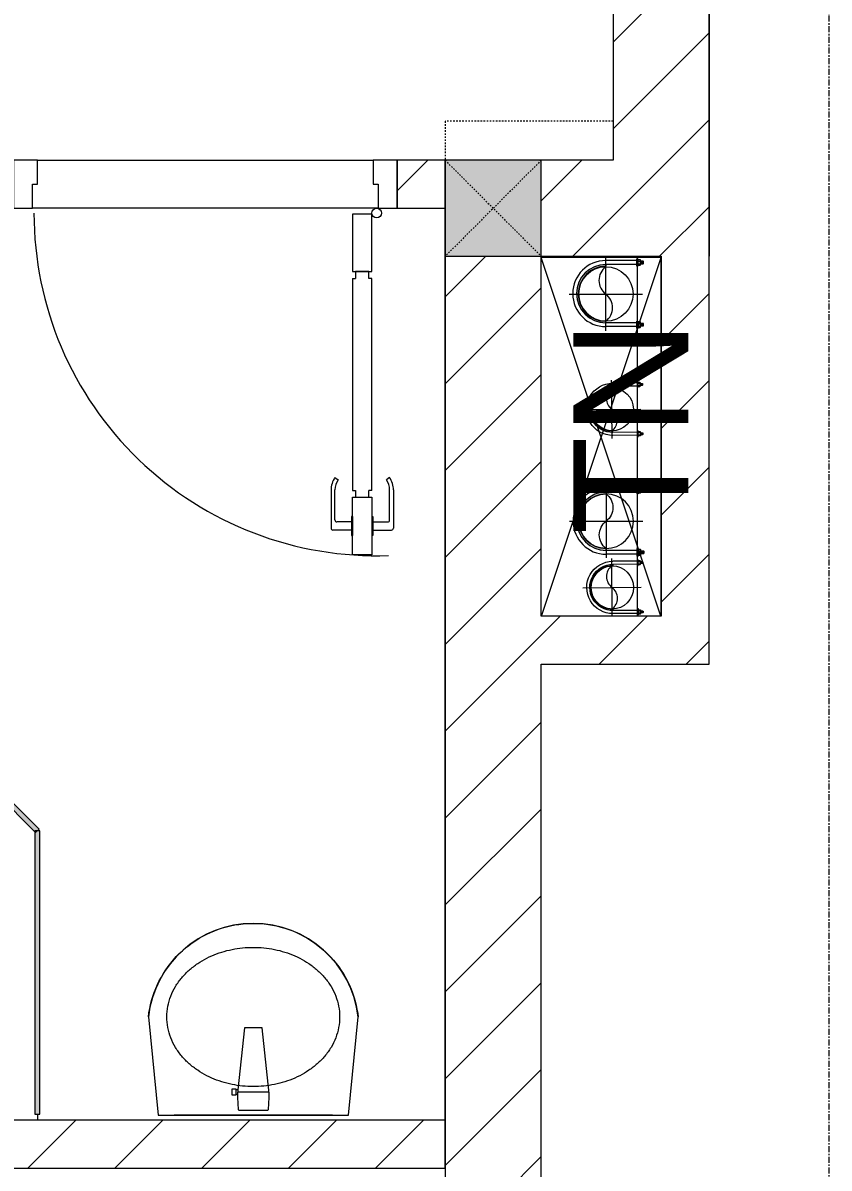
# Model space of a CAD drawing. Header units: millimetres. Extents: x 1591 to 240306, y -15958 to 82755.
# Drawn here: x 51974 to 53654, y 64837 to 67223 of the extents above; entities that cross this region are included whole.
import ezdxf

# ---------------------------------------------------------------- set-up
doc = ezdxf.new("R2010")
doc.units = ezdxf.units.MM
for name, pattern in [('Dash', [6, 3, -3]), ('Dash 1_8_', [6.35, 3.175, -3.175]), ('Grid Line', [22.225, 12.7, -3.175, 3.175, -3.175]), ('IMPORT-CENTER _2_', [40.64, 25.4, -5.08, 5.08, -5.08])]:
    doc.linetypes.add(name, pattern=pattern)
for name, color, linetype, lineweight in [('0-1', 7, 'Continuous', 5), ('0-2', 250, 'Continuous', 9), ('A-AREA', 32, 'Dash 1_8_', 9), ('A-DETL-GENF-1', 9, 'Continuous', 9), ('A-DOOR-1', 254, 'Continuous', 9), ('A-DOOR-2', 9, 'Continuous', 9), ('A-FLOR', 192, 'Continuous', 9), ('A-FLOR-1', 250, 'Continuous', 9), ('A-FLOR-2', 9, 'Continuous', 9), ('A-GLAZ-CURT', 52, 'Continuous', 9), ('A-GLAZ-CURT-1', 254, 'Continuous', 9), ('A-GLAZ-CURT-2', 9, 'Continuous', 9), ('A-WALL-1', 253, 'Continuous', 18), ('A-WALL-2', 9, 'Continuous', 9), ('A-WALL-3', 113, 'Continuous', 18), ('A-WALL-PATT-1', 10, 'Continuous', 9), ('A-WALL-PATT-2', 111, 'Continuous', 9), ('G-ANNO-TEXT-1', 7, 'Continuous', 9), ('G-IMPT-2', 8, 'IMPORT-CENTER _2_', 9), ('G-IMPT-3', 8, 'Continuous', 9), ('M-EQPM', 50, 'Continuous', 9), ('P-SANR-FIXT-1', 254, 'Continuous', 9), ('S-COLS', 52, 'Continuous', 9), ('S-COLS-5', 52, 'Continuous', 18), ('S-COLS-HDLN', 52, 'Dash', 9), ('S-GRID-1', 1, 'Grid Line', 9)]:
    doc.layers.add(name, color=color, linetype=linetype, lineweight=lineweight)
doc.styles.add('Arial_8', font='arial_0.ttf', dxfattribs={"height": 240})
pattern_1 = [(45, (0, 0), (-90.50967, 90.50967), [])]
pattern_2 = [(45, (11001.35, 0), (-90.50967, 90.50967), [])]

# ---------------------------------------------------------------- blocks, each defined once
blk = doc.blocks.new('NCV_TKTC_KET CAU_rvt-1-TKCS_MB TẦNG 3-4')
at = {"layer": 'A-FLOR-1'}
for p, q in [((42052.7, 66734.9), (42302.6, 66734.9)), ((42052.7, 65986.9), (42052.7, 66734.9))]:
    blk.add_line(p, q, dxfattribs=at)
blk = doc.blocks.new('DOOR_CW_01 CANH MO-PANEL KINH - DIG_02-800x2200-CỬA NHÔM KÍNH-V105-TKCS_MB TẦNG 3-4')
at = {"layer": 'A-DETL-GENF-1'}
for p, q in [((-347, 772), (-307, 772)), ((-347, 652), (-347, 772)), ((-307, 772), (-307, 652)), ((-392, 637), (-392, 716.5)), ((-349, 720.5), (-388, 720.5)), ((-349, 731.8), (-347, 731.8)), ((-349, 692.2), (-349, 731.8)), ((-347, 692.2), (-347, 731.8)), ((-307, 692.2), (-307, 731.8)), ((-305, 731.8), (-307, 731.8)), ((-305, 692.2), (-305, 731.8)), ((-305, 720.5), (-266, 720.5)), ((-262, 637), (-262, 716.5)), ((-384, 699.5), (-384, 637)), ((-349, 703.5), (-380, 703.5)), ((-347, 692.2), (-349, 692.2)), ((-307, 692.2), (-305, 692.2)), ((-305, 703.5), (-274, 703.5)), ((-270, 699.5), (-270, 637)), ((-307, 652), (-347, 652)), ((-313, 652), (-341, 652)), ((-341, 652), (-341, 638)), ((-313, 638), (-313, 652)), ((-347, 638), (-341, 638)), ((-347, 638), (-347, 196)), ((-307, 638), (-313, 638)), ((-307, 196), (-307, 638)), ((-383.9, 611.2), (-377.3, 615.8)), ((-270.1, 611.2), (-276.7, 615.8)), ((-347, 196), (-341, 196)), ((-341, 196), (-341, 182)), ((-307, 196), (-313, 196)), ((-313, 182), (-313, 196)), ((-307, 182), (-347, 182)), ((-347, 182), (-347, 62)), ((-341, 182), (-313, 182)), ((-307, 62), (-307, 182)), ((-347, 62), (-307, 62))]:
    blk.add_line(p, q, dxfattribs=at)
blk.add_circle((-357, 60), 10, dxfattribs=at)
for centre, radius, start, end in [((-357, 60), 714, 360, 92), ((-388, 716.5), 4, 90, 180), ((-266, 716.5), 4, 0, 90), ((-380, 699.5), 4, 90, 180), ((-274, 699.5), 4, 0, 90), ((-347, 637), 45, 180, 215), ((-347, 637), 37, 180, 215), ((-307, 637), 37, 325, 0), ((-307, 637), 45, 325, 0)]:
    blk.add_arc(centre, radius, start, end, dxfattribs=at)
at = {"layer": 'A-DOOR-2'}
for p, q in [((-360, 50), (-400, 50)), ((-400, 50), (-400, -50)), ((-360, 0), (-360, 50)), ((-357, 50), (-332, 50)), ((400, 50), (360, 50)), ((360, 50), (360, 0)), ((400, -50), (400, 50)), ((-350, 0), (-360, 0)), ((-350, -50), (-350, 0)), ((360, 0), (350, 0)), ((350, 0), (350, -50)), ((-400, -50), (-350, -50)), ((350, -50), (400, -50))]:
    blk.add_line(p, q, dxfattribs=at)
blk = doc.blocks.new('bonruatreo - Chậu rửa-V107-TKCS_MB TẦNG 3-4')
at = {"layer": 'P-SANR-FIXT-1'}
for p, q in [((-218.6, 205), (-198.4, 0)), ((198.4, 0), (218.6, 205)), ((-18.5, 182.5), (-32.2, 52.9)), ((18.5, 182.5), (-18.5, 182.5)), ((33, 45.4), (18.5, 182.5)), ((-35.6, 54.2), (-44.7, 54.2)), ((-44.7, 54.2), (-44.7, 42.8)), ((-35.6, 52.9), (-35.6, 54.2)), ((-32.2, 52.9), (-35.6, 52.9)), ((-35.6, 44.2), (-35.6, 52.9)), ((-32.2, 52.9), (-33.1, 44.2)), ((32.7, 48.5), (-32.7, 48.5)), ((-44.7, 42.8), (-35.6, 42.8)), ((-35.6, 42.8), (-35.6, 44.2)), ((-35.6, 44.2), (-33.1, 44.2)), ((-33, 37.3), (-31.4, 12.2)), ((31.4, 12.2), (33, 37.3)), ((-198.4, 0), (198.4, 0)), ((165, 0), (-165, 0)), ((-30.2, 11), (30.2, 11))]:
    blk.add_line(p, q, dxfattribs=at)
at = {"layer": 'P-SANR-FIXT-1', "flags": 128}
blk.add_lwpolyline([(-218.6, 205), (-217.4, 213.7), (-215.9, 222.4), (-214, 231), (-211.8, 239.5), (-209.3, 247.9), (-206.4, 256.2), (-203.2, 264.4), (-199.6, 272.5), (-195.8, 280.4), (-191.6, 288.1), (-187.1, 295.7), (-182.3, 303.1), (-177.3, 310.3), (-171.9, 317.3), (-166.3, 324.1), (-160.4, 330.6), (-154.2, 336.9), (-147.8, 342.9), (-141.2, 348.7), (-134.3, 354.2), (-127.3, 359.4), (-120, 364.4), (-112.5, 369), (-104.9, 373.4), (-97.1, 377.4), (-89.1, 381.2), (-81, 384.6), (-72.7, 387.6), (-64.4, 390.4), (-55.9, 392.8), (-47.3, 394.8), (-38.7, 396.6), (-30, 397.9), (-21.3, 399), (-12.5, 399.6), (-3.7, 400), (5.1, 399.9), (13.9, 399.6), (22.6, 398.8), (31.4, 397.8), (40.1, 396.3), (48.7, 394.5), (57.2, 392.4), (65.7, 390), (74, 387.2), (82.2, 384.1), (90.3, 380.6), (98.3, 376.8), (106.1, 372.7), (113.7, 368.3), (121.1, 363.6), (128.4, 358.7), (135.4, 353.4), (142.2, 347.8), (148.8, 342), (155.2, 335.9), (161.3, 329.6), (167.2, 323), (172.8, 316.2), (178.1, 309.2), (183.1, 302), (187.8, 294.6), (192.2, 287), (196.4, 279.2), (200.2, 271.3), (203.7, 263.2), (206.8, 255), (209.7, 246.6), (212.2, 238.2), (214.3, 229.7), (216.1, 221.1), (217.6, 212.4), (218.6, 205)], dxfattribs=at)
at = {"layer": 'P-SANR-FIXT-1'}
for centre, radius, start, end in [((0, 180), 220, 6.525, 173.475), ((5.5, 41.4), 38.7, 175.8543, 186.034), ((-5.5, 41.4), 38.7, 353.966, 6.034), ((-30.1, 12.3), 1.3, 183.5997, 268.7722), ((30.1, 12.3), 1.3, 271.2278, 356.4003)]:
    blk.add_arc(centre, radius, start, end, dxfattribs=at)
for points in [[(-180, 205), (-180, 212.4), (-178.6, 227.3), (-172.4, 248.8), (-162.5, 268.9), (-149.4, 287), (-133.8, 303), (-116.1, 316.6), (-96.9, 327.9), (-76.5, 336.8), (-55.2, 343.5), (-33.3, 347.9), (-11.2, 350.1), (11.1, 350.1), (33.3, 347.9), (55.2, 343.5), (76.5, 336.8), (96.9, 327.9), (116.1, 316.6), (133.8, 302.9), (149.5, 287), (162.5, 268.8), (172.4, 248.8), (178.6, 227.3), (180, 212.4), (180, 205)], [(180, 205), (180, 197.6), (178.6, 182.7), (172.4, 161.2), (162.5, 141.2), (149.5, 123), (133.8, 107.1), (116.1, 93.4), (96.9, 82.1), (76.5, 73.2), (55.2, 66.5), (33.3, 62.1), (11.1, 59.9), (-11.2, 59.9), (-33.3, 62.1), (-55.2, 66.5), (-76.5, 73.2), (-96.9, 82.1), (-116.1, 93.4), (-133.8, 107), (-149.4, 123), (-162.5, 141.1), (-172.4, 161.2), (-178.6, 182.7), (-180, 197.6), (-180, 205)]]:
    blk.add_open_spline(points, degree=3, dxfattribs=at)
blk = doc.blocks.new('System Panel - Glazed-901218-TKCS_MB TẦNG 3-4')
at = {"layer": 'A-GLAZ-CURT'}
blk.add_hatch(color=256, dxfattribs=at).paths.add_polyline_path([(-295.3, -5), (295.3, -5), (295.3, 5), (-295.3, 5)])
at = {"layer": 'A-GLAZ-CURT-2'}
for p, q in [((295.3, 5), (-295.3, 5)), ((-295.3, 5), (-295.3, -5)), ((295.3, -5), (295.3, 5)), ((-295.3, -5), (295.3, -5))]:
    blk.add_line(p, q, dxfattribs=at)
blk = doc.blocks.new('System Panel - Glazed-901219-TKCS_MB TẦNG 3-4')
at = {"layer": 'A-GLAZ-CURT'}
blk.add_hatch(color=256, dxfattribs=at).paths.add_polyline_path([(-316.6, 5), (-316.6, -5), (316.6, -5), (316.6, 5), (-35.8, 5)])
at = {"layer": 'A-GLAZ-CURT-2'}
for p, q in [((316.6, 5), (-316.6, 5)), ((-316.6, 5), (-316.6, -5)), ((316.6, -5), (316.6, 5)), ((-316.6, -5), (316.6, -5))]:
    blk.add_line(p, q, dxfattribs=at)
blk = doc.blocks.new('NCV_TKTC_TANG 3 - 4_rvt-2-TKCS_MB TẦNG 3-4')
at = {"layer": 'A-WALL-PATT-1'}
h = blk.add_hatch(dxfattribs=at)
h.set_pattern_fill('FP_1', color=256, style=0, pattern_type=2)
h.set_pattern_definition(pattern_1)
h.paths.add_polyline_path([(41852.6, 66836.9), (41852.6, 66936.9), (41752.6, 66936.9), (41752.6, 66836.9)])
h.paths.add_polyline_path([(40952.6, 66836.9), (40952.6, 66936.9), (40052.6, 66936.9), (40052.6, 66836.9), (40800.5, 66836.9)])
h = blk.add_hatch(dxfattribs=at)
h.set_pattern_fill('FP_1', color=256, style=0, pattern_type=2)
h.set_pattern_definition(pattern_1)
h.paths.add_polyline_path([(41852.6, 64836.9), (41852.6, 64936.9), (40052.6, 64936.9), (40052.6, 64836.9), (41606.5, 64836.9)])
h.paths.add_polyline_path([(39952.6, 64836.9), (39952.6, 64936.9), (38152.6, 64936.9), (38152.6, 64836.9), (38382.5, 64836.9)])
at = {"layer": 'A-FLOR-2'}
for p, q in [((41002.6, 66936.9), (41702.6, 66936.9)), ((41852.6, 64936.9), (41852.6, 66836.9)), ((41002.6, 64948.9), (41002.6, 64936.9))]:
    blk.add_line(p, q, dxfattribs=at)
at = {"layer": 'A-WALL-1'}
for p, q in [((41852.6, 66936.9), (41752.6, 66936.9)), ((41752.6, 66936.9), (41752.6, 66836.9)), ((41852.6, 66836.9), (41852.6, 66936.9)), ((41752.6, 66836.9), (41852.6, 66836.9)), ((41852.6, 64936.9), (40052.6, 64936.9)), ((41852.6, 64836.9), (41852.6, 64936.9)), ((40052.6, 64836.9), (41852.6, 64836.9))]:
    blk.add_line(p, q, dxfattribs=at)
at = {"layer": 'A-WALL-2'}
for p, q in [((41002.6, 66936.9), (41702.6, 66936.9)), ((41712.6, 66836.9), (40992.6, 66836.9))]:
    blk.add_line(p, q, dxfattribs=at)
at = {"layer": 'A-DOOR-1', "rotation": 180}
blk.add_blockref('DOOR_CW_01 CANH MO-PANEL KINH - DIG_02-800x2200-CỬA NHÔM KÍNH-V105-TKCS_MB TẦNG 3-4', (41352.6, 66886.9), dxfattribs=at)
at = {"layer": 'A-GLAZ-CURT-1'}
for name, p, rotation in [('System Panel - Glazed-901219-TKCS_MB TẦNG 3-4', (40778.7, 65763.5), 135.0000000000011), ('System Panel - Glazed-901218-TKCS_MB TẦNG 3-4', (41002.6, 65244.3), 90.00000000000081)]:
    blk.add_blockref(name, p, dxfattribs=dict(at, rotation=rotation))
at = {"layer": 'P-SANR-FIXT-1'}
blk.add_blockref('bonruatreo - Chậu rửa-V107-TKCS_MB TẦNG 3-4', (41452.6, 64946.9), dxfattribs=at)
blk = doc.blocks.new('G1_SOF - BO TRU - 200x200-3054293-TKCS_MB TẦNG 3-4')
at = {"layer": 'S-COLS'}
blk.add_hatch(color=256, dxfattribs=at).paths.add_polyline_path([(100, -100), (100, 100), (-100, 100), (-100, -100)])
at = {"layer": 'S-COLS-5'}
for p, q in [((100, 100), (-100, 100)), ((-100, 100), (-100, -100)), ((100, -100), (100, 100)), ((-100, -100), (100, -100))]:
    blk.add_line(p, q, dxfattribs=at)
at = {"layer": 'S-COLS-HDLN'}
for p, q in [((100, 100), (-100, -100)), ((-100, 100), (100, -100))]:
    blk.add_line(p, q, dxfattribs=at)
blk = doc.blocks.new('TKTC_XREF_251221_MB TANG 2-7 - TKTC_XREF_260130_MB TANG 2-5_dwg_$cc-4746802-TKCS_MB TẦNG 3-4')
at = {"layer": 'G-IMPT-2'}
for p, q in [((0, -0.673), (0, 0.673)), ((-0.673, 0), (0.673, 0))]:
    blk.add_line(p, q, dxfattribs=at)
at = {"layer": 'M-EQPM'}
blk.add_circle((0, 0), 0.5, dxfattribs=at)
for centre, radius, start, end in [((0, 0), 0.5, 90, 270), ((0.188, 0.25), 0.313, 126.8699, 233.1301), ((-0.188, -0.25), 0.313, 306.8699, 53.1301)]:
    blk.add_arc(centre, radius, start, end, dxfattribs=at)
blk = doc.blocks.new('TKTC_XREF_251221_MB TANG 2-7 - TKTC_XREF_260130_MB TANG 2-5_dwg_CUM U_DN100-4746799-TKCS_MB TẦNG 3-4')
at = {"layer": 'G-IMPT-3'}
blk.add_hatch(color=256, dxfattribs=at).paths.add_polyline_path([(0, 61), (15.8, 58.9), (30.5, 52.8), (43.1, 43.1), (52.8, 30.5), (58.9, 15.8), (61, 0), (58.9, -15.8), (52.8, -30.5), (43.1, -43.1), (30.5, -52.8), (15.8, -58.9), (0, -61), (0, -57), (14.8, -55.1), (28.5, -49.4), (40.3, -40.3), (49.4, -28.5), (55.1, -14.8), (57, 0), (55.1, 14.8), (49.4, 28.5), (40.3, 40.3), (28.5, 49.4), (14.8, 55.1), (0, 57)])
for p, q in [((-79.1, 66.6), (-79.1, 63.4)), ((-76.6, 66.6), (-76.6, 63.4)), ((-74.6, 66.6), (-74.6, 63.4)), ((-72.7, 69.3), (-72.7, 60.7)), ((-66.9, 67.9), (-71.7, 67.9)), ((-66.9, 62.1), (-71.7, 62.1)), ((-65, 69), (0, 69)), ((-79.1, -63.4), (-79.1, -66.6)), ((-76.6, -63.4), (-76.6, -66.6)), ((-74.6, -63.4), (-74.6, -66.6)), ((-72.7, -60.7), (-72.7, -69.3)), ((-66.9, -62.1), (-71.7, -62.1)), ((-66.9, -67.9), (-71.7, -67.9)), ((-65, -69), (0, -69))]:
    blk.add_line(p, q, dxfattribs=at)
at = {"layer": 'G-IMPT-3', "flags": 128}
for points in [[(-72.7, 67.6), (-78.1, 67.6), (-78.1, 62.4), (-72.7, 62.4)], [(-71.7, 59.2), (-66.9, 59.2), (-66.9, 70.8), (-71.7, 70.8)], [(-66.9, 70.8), (-66.9, 72.7), (-65, 72.7), (-65, 57.3), (-66.9, 57.3), (-66.9, 59.2)], [(-65, 61), (0, 61), (0, 57)], [(-71.7, -70.8), (-66.9, -70.8), (-66.9, -59.2), (-71.7, -59.2)], [(-66.9, -59.2), (-66.9, -57.3), (-65, -57.3), (-65, -72.7), (-66.9, -72.7), (-66.9, -70.8)], [(-65, -61), (0, -61), (0, -57)], [(-72.7, -62.4), (-78.1, -62.4), (-78.1, -67.6), (-72.7, -67.6)]]:
    blk.add_lwpolyline(points, dxfattribs=at)
at = {"layer": 'G-IMPT-3'}
for centre, radius, start, end in [((-78.1, 66.6), 0.96, 90, 180), ((-78.1, 63.4), 0.96, 180, 270), ((-71.1, 69.3), 1.56, 112.6199, 247.3801), ((-67.9, 65), 4.8, 143.1301, 216.8699), ((-71.1, 60.7), 1.56, 112.6199, 247.3801), ((0, 0), 69, 270, 90), ((0, 0), 61, 270, 90), ((0, 0), 57, 270, 90), ((-71.1, -60.7), 1.56, 112.6199, 247.3801), ((-78.1, -63.4), 0.96, 90, 180), ((-78.1, -66.6), 0.96, 180, 270), ((-67.9, -65), 4.8, 143.1301, 216.8699), ((-71.1, -69.3), 1.56, 112.6199, 247.3801)]:
    blk.add_arc(centre, radius, start, end, dxfattribs=at)
blk = doc.blocks.new('TKTC_XREF_251221_MB TANG 2-7 - TKTC_XREF_260130_MB TANG 2-5_dwg_$cc-4746798-TKCS_MB TẦNG 3-4')
at = {"layer": 'G-IMPT-2'}
for p, q in [((0, -0.673), (0, 0.673)), ((-0.673, 0), (0.673, 0))]:
    blk.add_line(p, q, dxfattribs=at)
at = {"layer": 'M-EQPM'}
blk.add_circle((0, 0), 0.5, dxfattribs=at)
for centre, radius, start, end in [((0, 0), 0.5, 90, 270), ((0.188, 0.25), 0.313, 126.8699, 233.1301), ((-0.188, -0.25), 0.313, 306.8699, 53.1301)]:
    blk.add_arc(centre, radius, start, end, dxfattribs=at)
blk = doc.blocks.new('TKTC_XREF_251221_MB TANG 2-7 - TKTC_XREF_260130_MB TANG 2-5_dwg_CUM U_DN100-4746796-TKCS_MB TẦNG 3-4')
at = {"layer": 'G-IMPT-3'}
blk.add_hatch(color=256, dxfattribs=at).paths.add_polyline_path([(0, 61), (0, 57), (14.8, 55.1), (28.5, 49.4), (40.3, 40.3), (49.4, 28.5), (55.1, 14.8), (57, 0), (55.1, -14.8), (49.4, -28.5), (40.3, -40.3), (28.5, -49.4), (14.8, -55.1), (0, -57), (0, -61), (15.8, -58.9), (30.5, -52.8), (43.1, -43.1), (52.8, -30.5), (58.9, -15.8), (61, 0), (58.9, 15.8), (52.8, 30.5), (43.1, 43.1), (30.5, 52.8), (15.8, 58.9)])
for p, q in [((-79.1, 66.6), (-79.1, 63.4)), ((-76.6, 66.6), (-76.6, 63.4)), ((-74.6, 66.6), (-74.6, 63.4)), ((-72.7, 69.3), (-72.7, 60.7)), ((-66.9, 67.9), (-71.7, 67.9)), ((-66.9, 62.1), (-71.7, 62.1)), ((-65, 69), (0, 69)), ((-79.1, -63.4), (-79.1, -66.6)), ((-76.6, -63.4), (-76.6, -66.6)), ((-74.6, -63.4), (-74.6, -66.6)), ((-72.7, -60.7), (-72.7, -69.3)), ((-66.9, -62.1), (-71.7, -62.1)), ((-66.9, -67.9), (-71.7, -67.9)), ((-65, -69), (0, -69))]:
    blk.add_line(p, q, dxfattribs=at)
at = {"layer": 'G-IMPT-3', "flags": 128}
for points in [[(-66.9, 70.8), (-66.9, 72.7), (-65, 72.7), (-65, 57.3), (-66.9, 57.3), (-66.9, 59.2)], [(-72.7, 67.6), (-78.1, 67.6), (-78.1, 62.4), (-72.7, 62.4)], [(-71.7, 59.2), (-66.9, 59.2), (-66.9, 70.8), (-71.7, 70.8)], [(-65, 61), (0, 61), (0, 57)], [(-72.7, -62.4), (-78.1, -62.4), (-78.1, -67.6), (-72.7, -67.6)], [(-71.7, -70.8), (-66.9, -70.8), (-66.9, -59.2), (-71.7, -59.2)], [(-66.9, -59.2), (-66.9, -57.3), (-65, -57.3), (-65, -72.7), (-66.9, -72.7), (-66.9, -70.8)], [(-65, -61), (0, -61), (0, -57)]]:
    blk.add_lwpolyline(points, dxfattribs=at)
at = {"layer": 'G-IMPT-3'}
for centre, radius, start, end in [((-78.1, 66.6), 0.96, 90, 180), ((-78.1, 63.4), 0.96, 180, 270), ((-71.1, 69.3), 1.56, 112.6199, 247.3801), ((-67.9, 65), 4.8, 143.1301, 216.8699), ((-71.1, 60.7), 1.56, 112.6199, 247.3801), ((0, 0), 69, 270, 90), ((0, 0), 61, 270, 90), ((0, 0), 57, 270, 90), ((-78.1, -63.4), 0.96, 90, 180), ((-78.1, -66.6), 0.96, 180, 270), ((-71.1, -60.7), 1.56, 112.6199, 247.3801), ((-67.9, -65), 4.8, 143.1301, 216.8699), ((-71.1, -69.3), 1.56, 112.6199, 247.3801)]:
    blk.add_arc(centre, radius, start, end, dxfattribs=at)
blk = doc.blocks.new('TKTC_XREF_251221_MB TANG 2-7 - TKTC_XREF_260130_MB TANG 2-5_dwg_$cc-V60-TKCS_MB TẦNG 3-4')
at = {"layer": 'G-IMPT-2'}
for p, q in [((0, -0.673), (0, 0.673)), ((-0.673, 0), (0.673, 0))]:
    blk.add_line(p, q, dxfattribs=at)
at = {"layer": 'M-EQPM'}
blk.add_circle((0, 0), 0.5, dxfattribs=at)
for centre, radius, start, end in [((0, 0), 0.5, 90, 270), ((0.188, 0.25), 0.313, 126.8699, 233.1301), ((-0.188, -0.25), 0.313, 306.8699, 53.1301)]:
    blk.add_arc(centre, radius, start, end, dxfattribs=at)
blk = doc.blocks.new('TKTC_XREF_251221_MB TANG 2-7 - TKTC_XREF_260130_MB TANG 2-5_dwg_$cc-V65-TKCS_MB TẦNG 3-4')
at = {"layer": 'G-IMPT-2'}
for p, q in [((0, -0.666), (0, 0.673)), ((-0.673, 0), (0.673, 0))]:
    blk.add_line(p, q, dxfattribs=at)
at = {"layer": 'M-EQPM'}
blk.add_circle((0, 0), 0.5, dxfattribs=at)
for centre, radius, start, end in [((0, 0), 0.5, 90, 270), ((0.188, 0.25), 0.313, 126.8699, 233.1301), ((-0.188, -0.25), 0.313, 306.8699, 53.1301)]:
    blk.add_arc(centre, radius, start, end, dxfattribs=at)
blk = doc.blocks.new('TKTC_XREF_251221_MB TANG 2-7 - TKTC_XREF_251221_MB TANG 2-7-2039446-TKCS_MB TẦNG 3-4')
at = {"layer": 'M-EQPM'}
for p, q in [((8600.5, 49498.6), (8649.7, 49498.3)), ((8600.5, 48750), (8600.5, 49498.6)), ((8649.7, 49498.3), (8649.7, 48749.8))]:
    blk.add_line(p, q, dxfattribs=at)
for name, p, xscale, yscale, zscale, rotation in [('TKTC_XREF_251221_MB TANG 2-7 - TKTC_XREF_260130_MB TANG 2-5_dwg_$cc-4746798-TKCS_MB TẦNG 3-4', (8534.6, 49421.3), 113.7150000000092, 113.7150000000092, 113.7150000000092, 0.04476088158440977), ('TKTC_XREF_251221_MB TANG 2-7 - TKTC_XREF_260130_MB TANG 2-5_dwg_CUM U_DN100-4746796-TKCS_MB TẦNG 3-4', (8534.6, 49422.2), 0.9975000000000005, 0.9975000000000005, 0.9975000000000005, 180.0467435561312), ('TKTC_XREF_251221_MB TANG 2-7 - TKTC_XREF_260130_MB TANG 2-5_dwg_$cc-4746802-TKCS_MB TẦNG 3-4', (8547.2, 49181.1), 90.0000000000512, 90.0000000000512, 90.0000000000512, 0.419778997776333), ('TKTC_XREF_251221_MB TANG 2-7 - TKTC_XREF_260130_MB TANG 2-5_dwg_CUM U_DN100-4746796-TKCS_MB TẦNG 3-4', (8535.4, 48947.9), 0.9974999999999966, 0.9974999999999966, 0.9974999999999966, 180.0467435564899), ('TKTC_XREF_251221_MB TANG 2-7 - TKTC_XREF_260130_MB TANG 2-5_dwg_$cc-V65-TKCS_MB TẦNG 3-4', (8547.6, 48809.9), 90.0000000000512, 90.0000000000512, 90.0000000000512, 0.419778997776333)]:
    blk.add_blockref(name, p, dxfattribs=dict(xscale=xscale, yscale=yscale, zscale=zscale, rotation=rotation))
at = {"extrusion": (0, 0, -1)}
for name, p, xscale, yscale, zscale, rotation in [('TKTC_XREF_251221_MB TANG 2-7 - TKTC_XREF_260130_MB TANG 2-5_dwg_CUM U_DN100-4746799-TKCS_MB TẦNG 3-4', (-8549.1, 49181.1), 0.7894736842105242, 0.7894736842105242, -0.7894736842105241, 359.5802210006287), ('TKTC_XREF_251221_MB TANG 2-7 - TKTC_XREF_260130_MB TANG 2-5_dwg_$cc-V60-TKCS_MB TẦNG 3-4', (-8535.4, 48947.9), 113.7150000000092, 113.7150000000092, -113.7150000000092, 179.9532564459116), ('TKTC_XREF_251221_MB TANG 2-7 - TKTC_XREF_260130_MB TANG 2-5_dwg_CUM U_DN100-4746799-TKCS_MB TẦNG 3-4', (-8549.5, 48809.9), 0.7894736842105242, 0.7894736842105242, -0.7894736842105241, 359.5802210006287)]:
    blk.add_blockref(name, p, dxfattribs=dict(at, xscale=xscale, yscale=yscale, zscale=zscale, rotation=rotation))

msp = doc.modelspace()

# ---------------------------------------------------------------- hatches: boundary and pattern name
at = {"layer": 'A-WALL-PATT-2'}
h = msp.add_hatch(dxfattribs=at)
h.set_pattern_fill('FP_1', color=256, style=0, pattern_type=2)
h.set_pattern_definition(pattern_2)
h.paths.add_polyline_path([(53403.9, 66936.9), (53403.9, 69836.9), (53203.9, 69836.9), (53203.9, 66936.9)])
h = msp.add_hatch(dxfattribs=at)
h.set_pattern_fill('FP_1', color=256, style=0, pattern_type=2)
h.set_pattern_definition(pattern_2)
h.paths.add_polyline_path([(53304, 66736.9), (53403.9, 66736.9), (53403.9, 66936.9), (53054, 66936.9), (53054, 66736.9)])
h = msp.add_hatch(dxfattribs=at)
h.set_pattern_fill('FP_1', color=256, style=0, pattern_type=2)
h.set_pattern_definition(pattern_2)
h.paths.add_polyline_path([(52854, 65886.9), (53054, 65886.9), (53054, 66736.9), (52854, 66736.9), (52854, 65944.4)])
h = msp.add_hatch(dxfattribs=at)
h.set_pattern_fill('FP_1', color=256, style=0, pattern_type=2)
h.set_pattern_definition(pattern_2)
h.paths.add_polyline_path([(53404, 65986.9), (53404, 66736.9), (53304, 66736.9), (53304, 65986.9)])
h = msp.add_hatch(dxfattribs=at)
h.set_pattern_fill('FP_1', color=256, style=0, pattern_type=2)
h.set_pattern_definition(pattern_2)
h.paths.add_polyline_path([(53054, 65886.9), (53404, 65886.9), (53404, 65986.9), (53054, 65986.9), (53054, 65944.4)])
h = msp.add_hatch(dxfattribs=at)
h.set_pattern_fill('FP_1', color=256, style=0, pattern_type=2)
h.set_pattern_definition(pattern_2)
h.paths.add_polyline_path([(53054, 61836.9), (53054, 63596.9), (52854, 63596.9), (52854, 61836.9)])
h.paths.add_polyline_path([(52854, 64686.9), (53054, 64686.9), (53054, 65886.9), (52854, 65886.9), (52854, 64886.2)])

# ---------------------------------------------------------------- linework, layer by layer
at = {"layer": '0-2'}
for p, q in [((53304, 66734.9), (53054, 66734.9)), ((53303.6, 65986.8), (53054, 66734.5)), ((53054.5, 65986.9), (53304, 66734))]:
    msp.add_line(p, q, dxfattribs=at)
at = {"layer": 'A-AREA'}
for p, q in [((53203.9, 67018.4), (52854, 67018.4)), ((52854, 67018.4), (52854, 66936.9))]:
    msp.add_line(p, q, dxfattribs=at)
at = {"layer": 'A-FLOR'}
msp.add_line((53404, 69836.9), (53404, 66736.9), dxfattribs=at)
at = {"layer": 'A-WALL-3'}
for p, q in [((53203.9, 69836.9), (53203.9, 66936.9)), ((53403.9, 66736.9), (53403.9, 69836.9)), ((53203.9, 66936.9), (53054, 66936.9)), ((52854, 66736.9), (52854, 64686.9)), ((53054, 66736.9), (53304, 66736.9)), ((53054, 65986.9), (53054, 66736.9)), ((53304, 66736.9), (53304, 65986.9)), ((53404, 65886.9), (53404, 66736.9)), ((53304, 65986.9), (53054, 65986.9)), ((53054, 65886.9), (53404, 65886.9)), ((53054, 64686.9), (53054, 65886.9))]:
    msp.add_line(p, q, dxfattribs=at)
at = {"layer": 'S-GRID-1'}
msp.add_line((53653.9, 19175.3), (53653.9, 76690.4), dxfattribs=at)

# ---------------------------------------------------------------- block references
at = {"layer": '0-1'}
for name in ['NCV_TKTC_KET CAU_rvt-1-TKCS_MB TẦNG 3-4', 'NCV_TKTC_TANG 3 - 4_rvt-2-TKCS_MB TẦNG 3-4']:
    msp.add_blockref(name, (11001.4, 0), dxfattribs=at)
at = {"layer": 'M-EQPM'}
msp.add_blockref('TKTC_XREF_251221_MB TANG 2-7 - TKTC_XREF_251221_MB TANG 2-7-2039446-TKCS_MB TẦNG 3-4', (44653.9, 17236.9), dxfattribs=at)
at = {"layer": 'S-COLS'}
msp.add_blockref('G1_SOF - BO TRU - 200x200-3054293-TKCS_MB TẦNG 3-4', (52954, 66836.9), dxfattribs=at)

# ---------------------------------------------------------------- texts
at = {"layer": 'G-ANNO-TEXT-1', "insert": (53240.7, 66380.6), "char_height": 240, "width": 624, "attachment_point": 5, "rotation": 90, "line_spacing_factor": 0.936439, "style": 'Arial_8'}
msp.add_mtext('\\pt79.9992,160.0008,240,319.9992,400.0008,480,559.9992,640.0008,720,799.9992,880.0008,960,1039.9992,1120.0008,1200,1279.9992,1360.0008,1440,1519.9992,1600.0008,1680,1759.9992,1840.0008,1920,1999.9992,2080.0008,2160,2239.9992,2320.0008,2400,2479.9992,2560.0008;TN', dxfattribs=at)

doc.saveas('drawing.dxf')
